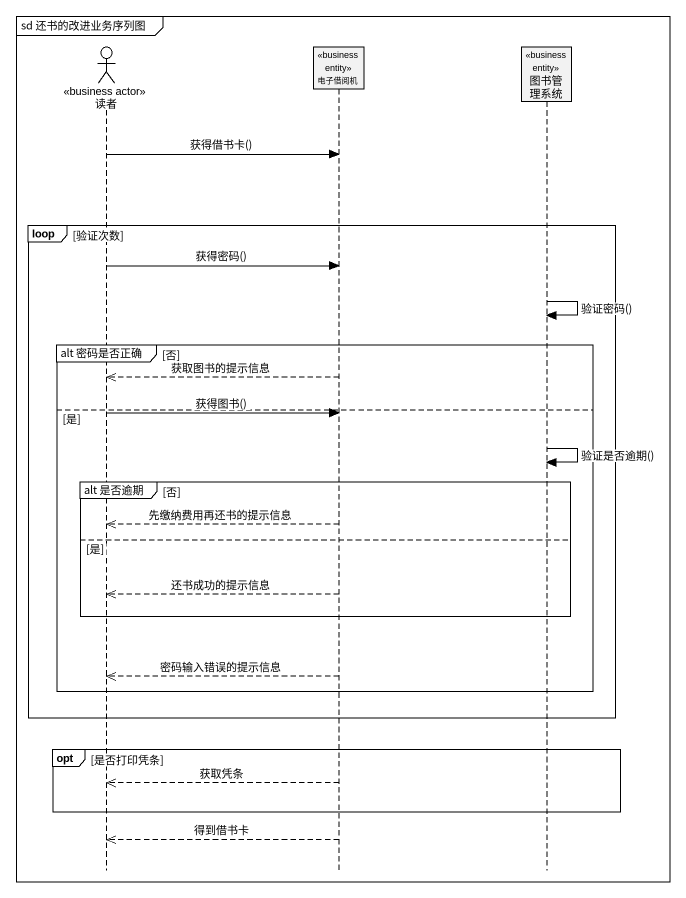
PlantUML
@startuml
mainframe sd 还书的改进业务序列图
hide footbox
actor 读者 <<business actor>>
participant 电子借阅机 <<business entity>>
participant 图书管理系统 <<business entity>>

读者 -> 电子借阅机 : 获得借书卡()
loop 验证次数
  读者 -> 电子借阅机 : 获得密码()
  图书管理系统 -> 图书管理系统 : 验证密码()
  group alt 密码是否正确 [否]
    电子借阅机 -->> 读者 : 获取图书的提示信息
  else 是
    读者 -> 电子借阅机 : 获得图书()
    图书管理系统 -> 图书管理系统 : 验证是否逾期()
    group alt 是否逾期 [否]
      电子借阅机 -->> 读者 : 先缴纳费用再还书的提示信息
    else 是
      电子借阅机 -->> 读者 : 还书成功的提示信息
    end
    电子借阅机 -->> 读者 : 密码输入错误的提示信息
  end
end
opt 是否打印凭条
  电子借阅机 -->> 读者 : 获取凭条
end
电子借阅机 -->> 读者 : 得到借书卡
@enduml
